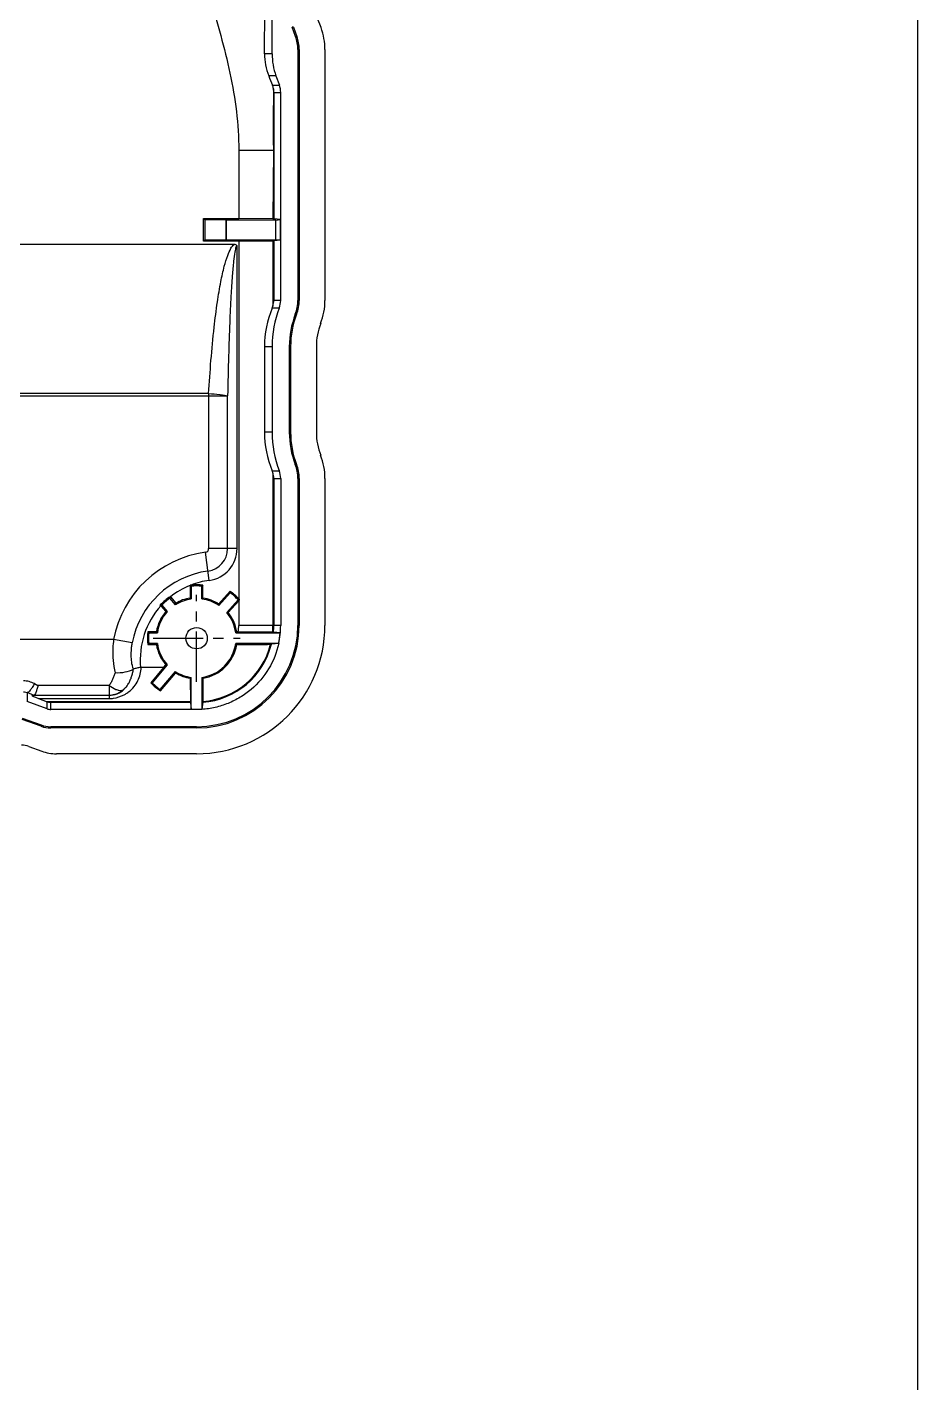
# Model space of a CAD drawing. Header units: millimetres. Extents: x 1667 to 2459, y 1639 to 1961.
# Drawn here: x 1852.5 to 1894.2, y 1768 to 1831.4 of the extents above; entities that cross this region are included whole.
import ezdxf

# ---------------------------------------------------------------- set-up
doc = ezdxf.new("R2010")
doc.units = ezdxf.units.MM
doc.linetypes.add('CENTER', pattern=[50.8, 31.75, -6.35, 6.35, -6.35])
doc.layers.add('dim', color=82, linetype='Continuous')
doc.layers.add('text-mold', color=3, linetype='Continuous')

# ---------------------------------------------------------------- blocks, each defined once
blk = doc.blocks.new('VSEE')
at = {"layer": 'text-mold', "color": 62}
blk.add_line((411.41, -1142.58), (411.41, -255.87), dxfattribs=at)

msp = doc.modelspace()

# ---------------------------------------------------------------- linework, layer by layer
at = {"color": 7, "linetype": 'Continuous'}
for p, q in [((1863.966, 1830.166), (1863.966, 1845.306)), ((1863.615, 1830.166), (1863.622, 1832.26)), ((1866.257, 1831.389), (1866.097, 1831.825)), ((1864.964, 1831.414), (1864.903, 1831.414)), ((1865.062, 1830.978), (1864.903, 1831.414)), ((1864.964, 1831.414), (1865.124, 1830.978)), ((1865.062, 1830.978), (1865.124, 1830.978)), ((1863.966, 1830.166), (1863.615, 1830.166)), ((1865.171, 1830.362), (1865.233, 1830.362)), ((1865.171, 1830.362), (1865.171, 1818.636)), ((1865.233, 1830.362), (1865.233, 1818.636)), ((1866.439, 1830.362), (1866.439, 1818.636)), ((1864.147, 1829.139), (1863.808, 1829.139)), ((1864.147, 1829.139), (1864.307, 1828.702)), ((1863.979, 1828.702), (1864.307, 1828.702)), ((1864.044, 1828.36), (1864.368, 1828.36)), ((1864.044, 1828.36), (1864.044, 1822.444)), ((1864.368, 1818.636), (1864.368, 1828.36)), ((1862.406, 1825.66), (1864.008, 1825.66)), ((1862.406, 1825.66), (1862.406, 1822.458)), ((1864.026, 1825.66), (1864.008, 1822.444)), ((1860.761, 1822.458), (1862.406, 1822.458)), ((1860.761, 1822.458), (1860.813, 1822.406)), ((1860.761, 1821.407), (1860.761, 1822.458)), ((1861.822, 1822.406), (1860.813, 1822.406)), ((1860.813, 1822.406), (1860.813, 1821.46)), ((1861.822, 1822.406), (1861.835, 1822.393)), ((1861.822, 1821.46), (1861.822, 1822.406)), ((1864.147, 1822.393), (1861.835, 1822.393)), ((1861.835, 1821.473), (1861.835, 1822.393)), ((1864.008, 1822.444), (1862.406, 1822.458)), ((1864.008, 1822.444), (1864.044, 1822.444)), ((1864.354, 1822.413), (1864.044, 1822.444)), ((1864.147, 1822.393), (1864.354, 1822.413)), ((1864.147, 1821.473), (1864.147, 1822.393)), ((1864.354, 1821.452), (1864.354, 1822.413)), ((1862.188, 1821.25), (1816.828, 1821.25)), ((1860.761, 1821.407), (1860.813, 1821.46)), ((1862.406, 1821.407), (1860.761, 1821.407)), ((1860.813, 1821.46), (1861.822, 1821.46)), ((1861.822, 1821.46), (1861.835, 1821.473)), ((1861.835, 1821.473), (1864.147, 1821.473)), ((1862.327, 1807.028), (1862.327, 1821.193)), ((1862.406, 1821.407), (1864.008, 1821.421)), ((1862.406, 1821.407), (1862.406, 1804.676)), ((1864.044, 1821.421), (1864.008, 1821.421)), ((1864.008, 1821.421), (1864.008, 1818.371)), ((1864.354, 1821.452), (1864.044, 1821.421)), ((1864.044, 1821.421), (1864.044, 1818.636)), ((1864.354, 1821.452), (1864.147, 1821.473)), ((1864.368, 1818.636), (1864.044, 1818.636)), ((1865.233, 1818.636), (1865.171, 1818.636)), ((1864.301, 1818.276), (1863.974, 1818.276)), ((1865.112, 1817.989), (1865.051, 1817.989)), ((1863.607, 1816.479), (1863.966, 1816.479)), ((1863.607, 1816.479), (1863.607, 1812.469)), ((1863.966, 1816.479), (1863.966, 1812.469)), ((1864.77, 1816.479), (1864.831, 1816.479)), ((1864.77, 1816.479), (1864.77, 1812.469)), ((1864.831, 1816.479), (1864.831, 1812.469)), ((1866.037, 1816.479), (1866.037, 1812.469)), ((1816.918, 1814.165), (1861.884, 1814.165)), ((1860.999, 1814.278), (1817.785, 1814.278)), ((1860.999, 1814.278), (1860.999, 1807.028)), ((1861.884, 1807.028), (1861.884, 1814.165)), ((1863.966, 1812.469), (1863.607, 1812.469)), ((1864.831, 1812.469), (1864.77, 1812.469)), ((1865.051, 1810.96), (1865.112, 1810.96)), ((1863.974, 1810.672), (1864.301, 1810.672)), ((1864.008, 1810.578), (1864.008, 1803.439)), ((1864.044, 1810.313), (1864.368, 1810.313)), ((1864.044, 1810.313), (1864.044, 1803.439)), ((1864.368, 1810.313), (1864.368, 1803.439)), ((1865.171, 1810.313), (1865.233, 1810.313)), ((1865.171, 1810.313), (1865.171, 1803.439)), ((1865.233, 1810.313), (1865.233, 1803.439)), ((1866.439, 1810.313), (1866.439, 1803.439)), ((1862.327, 1807.028), (1860.999, 1807.028)), ((1861.026, 1805.54), (1860.848, 1806.856)), ((1860.132, 1805.304), (1860.132, 1805.318)), ((1860.132, 1805.304), (1860.132, 1804.716)), ((1860.185, 1805.27), (1860.185, 1804.671)), ((1860.681, 1804.671), (1860.681, 1805.27)), ((1860.733, 1804.716), (1860.733, 1805.318)), ((1859.445, 1804.401), (1859.188, 1804.707)), ((1859.198, 1804.777), (1859.207, 1804.766)), ((1859.207, 1804.766), (1859.456, 1804.47)), ((1861.466, 1804.435), (1862.004, 1805.031)), ((1862.01, 1804.961), (1861.475, 1804.366)), ((1861.843, 1804.034), (1862.379, 1804.629)), ((1862.406, 1804.581), (1861.912, 1804.033)), ((1862.406, 1804.581), (1862.449, 1804.63)), ((1862.406, 1804.581), (1862.406, 1803.439)), ((1858.768, 1804.355), (1858.738, 1804.391)), ((1858.996, 1804.084), (1858.768, 1804.355)), ((1858.809, 1804.388), (1859.065, 1804.083)), ((1864.008, 1803.439), (1862.406, 1803.439)), ((1864.368, 1803.439), (1864.044, 1803.439)), ((1865.233, 1803.439), (1865.171, 1803.439)), ((1856.556, 1802.776), (1822.227, 1802.776)), ((1857.426, 1802.614), (1856.556, 1802.776)), ((1858.555, 1803.138), (1858.154, 1803.138)), ((1858.154, 1802.538), (1858.555, 1802.538)), ((1858.201, 1803.086), (1858.6, 1803.086)), ((1858.6, 1802.59), (1858.201, 1802.59)), ((1862.265, 1803.086), (1864.346, 1803.086)), ((1864.269, 1802.59), (1862.265, 1802.59)), ((1862.383, 1803.138), (1862.311, 1803.138)), ((1863.994, 1803.124), (1862.383, 1803.138)), ((1863.933, 1802.552), (1863.896, 1802.552)), ((1864.274, 1802.584), (1863.933, 1802.552)), ((1863.994, 1803.124), (1864.03, 1803.124)), ((1864.352, 1803.092), (1864.03, 1803.124)), ((1864.274, 1802.584), (1864.269, 1802.59)), ((1864.352, 1803.092), (1864.346, 1803.086)), ((1858.889, 1801.465), (1857.842, 1801.465)), ((1858.889, 1801.465), (1858.294, 1800.747)), ((1859.065, 1801.593), (1858.357, 1800.75)), ((1858.737, 1800.431), (1859.445, 1801.275)), ((1858.889, 1801.465), (1858.996, 1801.592)), ((1852.85, 1800.713), (1853.016, 1800.627)), ((1856.342, 1800.627), (1853.016, 1800.627)), ((1856.342, 1800.627), (1856.342, 1800.017)), ((1858.744, 1800.373), (1859.455, 1801.209)), ((1860.137, 1800.964), (1860.146, 1799.863)), ((1860.185, 1799.51), (1860.185, 1801.005)), ((1860.681, 1801.005), (1860.681, 1799.51)), ((1860.728, 1800.964), (1860.719, 1799.875)), ((1852.508, 1800.291), (1852.508, 1799.875)), ((1852.619, 1800.249), (1852.508, 1800.291)), ((1852.836, 1800.164), (1852.619, 1800.249)), ((1856.342, 1800.164), (1852.727, 1800.164)), ((1853.044, 1800.017), (1856.342, 1800.017)), ((1853.044, 1800.017), (1853.442, 1799.857)), ((1856.472, 1800.172), (1856.342, 1800.164)), ((1856.728, 1800.243), (1856.472, 1800.172)), ((1856.939, 1800.367), (1856.728, 1800.243)), ((1857.107, 1800.528), (1856.939, 1800.367)), ((1853.442, 1799.534), (1852.508, 1799.875)), ((1860.146, 1799.863), (1853.431, 1799.862)), ((1853.442, 1799.534), (1853.442, 1799.857)), ((1860.146, 1799.828), (1853.613, 1799.828)), ((1853.613, 1799.504), (1853.613, 1799.828)), ((1860.179, 1799.504), (1853.613, 1799.504)), ((1860.146, 1799.828), (1860.146, 1799.863)), ((1860.146, 1799.828), (1860.179, 1799.504)), ((1860.179, 1799.504), (1860.185, 1799.51)), ((1860.675, 1799.507), (1860.179, 1799.504)), ((1860.681, 1799.51), (1860.185, 1799.51)), ((1860.687, 1799.504), (1860.681, 1799.51)), ((1860.719, 1799.839), (1860.687, 1799.507)), ((1860.719, 1799.875), (1860.719, 1799.839)), ((1852.284, 1799.102), (1853.168, 1798.779)), ((1853.168, 1798.717), (1852.284, 1799.04)), ((1853.168, 1798.779), (1853.168, 1798.717)), ((1860.433, 1798.7), (1853.613, 1798.7)), ((1853.613, 1798.639), (1853.613, 1798.7)), ((1860.433, 1798.639), (1853.613, 1798.639)), ((1860.433, 1798.7), (1860.433, 1798.639)), ((1852.591, 1797.774), (1853.193, 1797.554)), ((1860.433, 1797.433), (1853.878, 1797.433))]:
    msp.add_line(p, q, dxfattribs=at)
at = {"color": 1, "linetype": 'CENTER', "ltscale": 0.073977}
for p, q in [((1860.433, 1800.804), (1860.433, 1804.872)), ((1858.398, 1802.838), (1862.467, 1802.838))]:
    msp.add_line(p, q, dxfattribs=at)
at = {"color": 7, "linetype": 'Continuous'}
msp.add_circle((1860.433, 1802.838), 0.5, dxfattribs=at)
for centre, radius, start, end in [((1866.407, 1830.157), 2.792, 179.8211, 201.38932), ((2032.448, 1895.168), 181.107, 201.38237, 201.53079), ((1863.099, 1828.355), 0.946, 10.2475, 21.54176), ((1860.825, 1807.028), 0.174, 277.67456, 0), ((1860.825, 1807.028), 1.059, 277.67456, 0), ((1860.825, 1807.028), 1.501, 277.67456, 0), ((1861.523, 1801.849), 5.053, 97.67456, 169.42345), ((1861.523, 1801.849), 4.167, 97.67456, 169.42345), ((1861.523, 1801.849), 3.725, 111.92228, 128.446), ((1860.434, 1802.224), 3.109, 94.70215, 95.56353), ((1854.021, 1798.581), 9.096, 47.33721, 47.78457), ((1861.523, 1801.849), 3.725, 97.67456, 111.15253), ((1860.433, 1802.237), 3.095, 84.43279, 94.70216), ((1860.433, 1802.237), 3.043, 85.3275, 94.6725), ((1866.845, 1798.581), 9.096, 132.21544, 132.66279), ((1860.824, 1802.372), 2.903, 124.061, 135.93609), ((1860.819, 1802.378), 2.843, 124.99764, 135.00235), ((1867.647, 1803.593), 8.532, 172.02214, 172.49773), ((1860.433, 1802.838), 1.849, 97.70253, 122.29747), ((1865.116, 1803.518), 5.74, 170.45523, 171.14632), ((1860.433, 1802.838), 1.902, 99.08472, 120.91528), ((1856.408, 1800.348), 5.74, 48.85368, 49.54477), ((1864.458, 1800.348), 5.74, 130.45523, 131.14632), ((1860.433, 1802.838), 1.849, 55.70081, 82.29747), ((1860.433, 1802.838), 1.902, 57.08472, 80.91528), ((1855.776, 1803.681), 5.74, 6.85368, 7.54477), ((1852.39, 1804.086), 9.66, 5.19259, 5.61487), ((1860.031, 1802.392), 3.296, 43.87921, 53.22805), ((1860.031, 1802.392), 3.243, 43.61651, 52.38349), ((1862.515, 1794.97), 9.66, 90.38813, 90.80742), ((1861.523, 1801.849), 3.725, 137.70805, 185.92466), ((1860.433, 1802.838), 1.902, 139.08472, 170.91528), ((1860.433, 1802.838), 1.849, 137.70253, 172.29747), ((1858.437, 1795.864), 8.532, 87.50227, 87.97801), ((1858.95, 1798.343), 5.74, 88.85368, 89.54477), ((1861.758, 1798.294), 5.74, 88.45523, 89.14632), ((1860.433, 1802.838), 1.849, 7.70253, 40.29747), ((1860.433, 1802.838), 1.902, 9.08472, 38.91528), ((1860.433, 1803.439), 6.006, 270, 0), ((1860.433, 1803.439), 4.8, 270, 0), ((1860.433, 1803.439), 4.739, 270, 0), ((1860.433, 1803.439), 1.974, 351.24812, 0), ((1860.433, 1803.439), 3.575, 354.95697, 0), ((1860.433, 1803.439), 3.611, 355.00707, 0), ((1860.433, 1803.439), 3.935, 347.45673, 0), ((1861.033, 1802.838), 2.895, 174.04649, 185.95351), ((1864.492, 1808.85), 8.532, 222.02216, 222.49773), ((1864.492, 1796.826), 8.532, 137.50227, 137.97784), ((1861.033, 1802.838), 2.843, 174.99764, 185.00236), ((1862.923, 1806.863), 5.74, 220.45523, 221.14632), ((1862.923, 1798.813), 5.74, 138.85368, 139.54477), ((1860.433, 1802.838), 1.902, 189.08472, 220.91528), ((1860.433, 1802.838), 1.849, 187.70253, 222.29747), ((1860.433, 1802.838), 1.849, 277.70253, 352.29747), ((1860.433, 1803.439), 3.611, 274.54784, 345.78177), ((1860.433, 1803.439), 3.575, 274.59346, 345.63643), ((1860.432, 1802.843), 1.902, 278.95799, 350.80159), ((1857.943, 1806.863), 5.74, 318.85368, 319.54477), ((1857.944, 1798.814), 5.738, 40.46745, 41.1464), ((1860.433, 1803.439), 3.929, 347.52824, 354.84943), ((1857.842, 1801.11), 0.355, 90.00187, 93.89613), ((1858.95, 1807.332), 5.74, 270.45523, 271.14632), ((1860.433, 1802.838), 1.849, 237.70253, 262.29747), ((1865.111, 1802.157), 5.735, 188.85348, 189.51587), ((1857.809, 1811.229), 10.494, 272.65027, 272.99376), ((1860.819, 1803.298), 3.543, 225.98863, 234.01135), ((1856.414, 1805.32), 5.73, 310.51192, 311.1467), ((1864.451, 1805.32), 5.73, 228.85329, 229.4861), ((1856.342, 1801.165), 1.001, 270, 314.19116), ((1856.357, 1801.27), 1.253, 269.31272, 270.0952), ((1856.352, 1801.503), 1.484, 297.80164, 303.42998), ((1856.347, 1801.51), 1.492, 303.43263, 307.35449), ((1869.145, 1801.71), 10.487, 187.00617, 187.32566)]:
    msp.add_arc(centre, radius, start, end, dxfattribs=at)
for centre, major_axis, ratio, start_param, end_param in [((1863.424, 1830.362), (3.014, 0), 0.996195, 0, 0.349066), ((1863.363, 1830.362), (1.809, 0), 0.996195, 0, 0.349066), ((1863.424, 1830.362), (1.809, 0), 0.996195, 0, 0.349066), ((1866.98, 1830.166), (3.014, 0), 0.996195, 3.141593, 3.490659), ((1863.039, 1828.36), (1.005, 0), 0.996195, 0, 0.163859), ((1863.363, 1828.36), (1.005, 0), 0.996195, 0, 0.349066), ((1862.946, 1818.636), (1.101, 0), 0.909039, -0.367208, -0.267671), ((1863.039, 1818.636), (1.005, 0), 0.996195, -0.267671, 0), ((1863.363, 1818.636), (1.005, 0), 0.996195, -0.367208, 0), ((1863.363, 1818.636), (1.809, 0), 0.996195, -0.367208, 0), ((1863.424, 1818.636), (1.809, 0), 0.996195, -0.367208, 0), ((1863.424, 1818.636), (3.014, 0), 0.996195, -0.367208, 0), ((1869.112, 1816.479), (5.506, 0), 0.909039, 2.774385, 3.141593), ((1868.99, 1816.479), (5.024, 0), 0.996195, 2.774385, 3.141593), ((1868.99, 1816.479), (4.22, 0), 0.996195, 2.774385, 3.141593), ((1869.051, 1816.479), (4.22, 0), 0.996195, 2.774385, 3.141593), ((1869.051, 1816.479), (3.014, 0), 0.996195, 2.774385, 3.141593), ((1869.112, 1812.469), (5.506, 0), 0.909039, 3.141593, 3.508801), ((1868.99, 1812.469), (5.024, 0), 0.996195, 3.141593, 3.508801), ((1868.99, 1812.469), (4.22, 0), 0.996195, -3.141593, -2.774385), ((1869.051, 1812.469), (4.22, 0), 0.996195, 3.141593, 3.508801), ((1869.051, 1812.469), (3.014, 0), 0.996195, 3.141593, 3.508801), ((1863.424, 1810.313), (3.014, 0), 0.996195, 0, 0.367208), ((1863.363, 1810.313), (1.809, 0), 0.996195, 0, 0.367208), ((1863.424, 1810.313), (1.809, 0), 0.996195, 0, 0.367208), ((1862.946, 1810.313), (1.101, 0), 0.909039, 0.267671, 0.367208), ((1863.039, 1810.313), (1.005, 0), 0.996195, 0, 0.267671), ((1863.363, 1810.313), (1.005, 0), 0.996195, 0, 0.367208), ((1860.002, 1802.392), (3.317, 0), 0.999962, 0.740708, 0.759807), ((1860.819, 1803.33), (0, 3.612), 0.999962, -3.915607, -3.753529), ((1860.433, 1802.855), (0, 1.914), 0.999962, -3.677694, -3.29683), ((1854.097, 1799.663), (1.375, -0.499), 0.028033, -3.131419, -2.433288), ((1853.613, 1800.006), (0, 0.502), 0.996195, -3.490659, -3.141593), ((1853.613, 1800.006), (0, 1.306), 0.996195, -3.490659, -3.141593), ((1853.613, 1799.945), (0, -1.306), 0.996195, -0.349066, 0), ((1852.248, 1796.83), (0, 1.005), 0.996195, -0.349066, 0), ((1853.878, 1799.442), (0, 2.01), 0.996195, -3.490659, -3.141593)]:
    msp.add_ellipse(centre, major_axis=major_axis, ratio=ratio, start_param=start_param, end_param=end_param, dxfattribs=at)
for points, knots in [([(1859.608, 1839.855), (1859.621, 1839.553), (1859.659, 1838.949), (1859.754, 1838.046), (1859.888, 1837.148), (1860.07, 1836.259), (1860.289, 1835.378), (1860.53, 1834.503), (1860.787, 1833.632), (1861.139, 1832.475), (1861.574, 1831.026), (1862.168, 1828.683), (1862.406, 1826.868), (1862.406, 1825.66)], [0, 0, 0, 0, 0.062525, 0.125062, 0.187592, 0.250111, 0.312648, 0.375174, 0.437695, 0.500215, 0.625262, 0.750305, 1, 1, 1, 1]), ([(1864.03, 1828.523), (1864.028, 1828.284), (1864.026, 1827.926), (1864.02, 1827.449), (1864.014, 1827.091), (1864.01, 1826.734), (1864.013, 1826.256), (1864.026, 1825.899), (1864.026, 1825.66)], [0, 0, 0, 0, 0.249994, 0.374998, 0.500011, 0.625012, 0.75, 1, 1, 1, 1]), ([(1860.999, 1814.278), (1861.061, 1815.313), (1861.173, 1816.745), (1861.392, 1818.488), (1861.549, 1819.441), (1861.707, 1820.167), (1861.863, 1820.69), (1862.011, 1821.036), (1862.128, 1821.202), (1862.188, 1821.25)], [0, 0, 0, 0, 0.436098, 0.603898, 0.738796, 0.841919, 0.916623, 0.96769, 1, 1, 1, 1]), ([(1862.327, 1821.193), (1862.317, 1821.193), (1862.301, 1821.179), (1862.287, 1821.154), (1862.267, 1821.107), (1862.244, 1821.02), (1862.201, 1820.802), (1862.151, 1820.39), (1862.092, 1819.707), (1862.034, 1818.748), (1861.976, 1817.493), (1861.924, 1815.932), (1861.896, 1814.788), (1861.884, 1814.165)], [0, 0, 0, 0, 0.004161, 0.007628, 0.0123, 0.025783, 0.045516, 0.106724, 0.20178, 0.33674, 0.514315, 0.735178, 1, 1, 1, 1]), ([(1862.327, 1821.193), (1862.319, 1821.204), (1862.281, 1821.239), (1862.226, 1821.25), (1862.188, 1821.25)], [0, 0, 0, 0, 0.25224, 1, 1, 1, 1]), ([(1860.999, 1814.278), (1861.171, 1814.268), (1861.416, 1814.247), (1861.711, 1814.204), (1861.833, 1814.179), (1861.884, 1814.165)], [0, 0, 0, 0, 0.581469, 0.823973, 1, 1, 1, 1]), ([(1856.556, 1802.776), (1856.538, 1802.644), (1856.487, 1802.128), (1856.525, 1801.597), (1856.629, 1801.225)], [0, 0, 0, 0, 0.256868, 1, 1, 1, 1]), ([(1857.385, 1801.849), (1857.368, 1802.039), (1857.376, 1802.298), (1857.415, 1802.55), (1857.426, 1802.614)], [0, 0, 0, 0, 0.749061, 1, 1, 1, 1]), ([(1864.274, 1802.584), (1864.182, 1802.173), (1863.864, 1801.374), (1863.169, 1800.556), (1862.483, 1800.06), (1861.913, 1799.775), (1861.306, 1799.584), (1860.886, 1799.52), (1860.675, 1799.507)], [0, 0, 0, 0, 0.249607, 0.499184, 0.624399, 0.749555, 0.874832, 1, 1, 1, 1]), ([(1862.31, 1802.539), (1862.444, 1802.54), (1862.973, 1802.544), (1863.501, 1802.548), (1863.896, 1802.552)], [0, 0, 0, 0, 0.25366, 1, 1, 1, 1]), ([(1856.629, 1801.227), (1856.785, 1801.221), (1857.077, 1801.238), (1857.36, 1801.321), (1857.48, 1801.382)], [0, 0, 0, 0, 0.536456, 1, 1, 1, 1]), ([(1857.113, 1800.523), (1857.166, 1800.582), (1857.25, 1800.695), (1857.336, 1800.873), (1857.399, 1801.038), (1857.447, 1801.208), (1857.469, 1801.324), (1857.479, 1801.382)], [0, 0, 0, 0, 0.254305, 0.44124, 0.627048, 0.812726, 1, 1, 1, 1]), ([(1857.252, 1800.324), (1857.347, 1800.397), (1857.515, 1800.56), (1857.699, 1800.846), (1857.808, 1801.152), (1857.835, 1801.361), (1857.842, 1801.465)], [0, 0, 0, 0, 0.271141, 0.524174, 0.764886, 1, 1, 1, 1]), ([(1857.48, 1801.382), (1857.442, 1801.495), (1857.407, 1801.651), (1857.389, 1801.809), (1857.385, 1801.849)], [0, 0, 0, 0, 0.748687, 1, 1, 1, 1]), ([(1857.818, 1801.464), (1857.756, 1801.46), (1857.64, 1801.443), (1857.528, 1801.407), (1857.48, 1801.382)], [0, 0, 0, 0, 0.536725, 1, 1, 1, 1]), ([(1852.85, 1800.713), (1852.772, 1800.753), (1852.605, 1800.817), (1852.426, 1800.84), (1852.337, 1800.84)], [0, 0, 0, 0, 0.495492, 1, 1, 1, 1]), ([(1852.85, 1800.713), (1852.819, 1800.653), (1852.759, 1800.547), (1852.668, 1800.414), (1852.59, 1800.328), (1852.532, 1800.292), (1852.508, 1800.291)], [0, 0, 0, 0, 0.363847, 0.65871, 0.870549, 1, 1, 1, 1]), ([(1853.016, 1800.627), (1853, 1800.565), (1852.97, 1800.454), (1852.923, 1800.313), (1852.885, 1800.223), (1852.857, 1800.179), (1852.843, 1800.167), (1852.836, 1800.164)], [0, 0, 0, 0, 0.382433, 0.685719, 0.893161, 0.958569, 1, 1, 1, 1]), ([(1856.629, 1801.225), (1856.611, 1801.172), (1856.572, 1801.066), (1856.509, 1800.911), (1856.436, 1800.763), (1856.375, 1800.671), (1856.342, 1800.627)], [0, 0, 0, 0, 0.254795, 0.505806, 0.753537, 1, 1, 1, 1]), ([(1856.342, 1800.627), (1856.44, 1800.556), (1856.588, 1800.464), (1856.791, 1800.398), (1856.883, 1800.391), (1856.923, 1800.395)], [0, 0, 0, 0, 0.572731, 0.81, 1, 1, 1, 1]), ([(1852.337, 1800.327), (1852.352, 1800.327), (1852.411, 1800.324), (1852.469, 1800.308), (1852.508, 1800.291)], [0, 0, 0, 0, 0.267773, 1, 1, 1, 1]), ([(1852.727, 1800.164), (1852.727, 1800.164), (1852.725, 1800.164), (1852.722, 1800.163), (1852.722, 1800.162)], [0, 0, 0, 0, 0.396529, 1, 1, 1, 1]), ([(1856.359, 1800.017), (1856.42, 1800.017), (1856.657, 1800.035), (1856.888, 1800.109), (1857.044, 1800.191)], [0, 0, 0, 0, 0.259041, 1, 1, 1, 1]), ([(1856.923, 1800.395), (1856.932, 1800.396), (1856.963, 1800.402), (1856.994, 1800.414), (1857.014, 1800.426)], [0, 0, 0, 0, 0.27218, 1, 1, 1, 1]), ([(1853.613, 1799.828), (1853.582, 1799.828), (1853.52, 1799.833), (1853.46, 1799.852), (1853.431, 1799.862)], [0, 0, 0, 0, 0.500006, 1, 1, 1, 1])]:
    msp.add_open_spline(points, degree=3, knots=knots, dxfattribs=at)

# ---------------------------------------------------------------- block references
at = {"layer": 'dim', "linetype": 'Continuous', "xscale": 0.3626726400000002, "yscale": 0.3626726400000002, "zscale": 0.3626726400000002}
msp.add_blockref('VSEE', (1744.963, 2053.558), dxfattribs=at)

doc.saveas('drawing.dxf')
